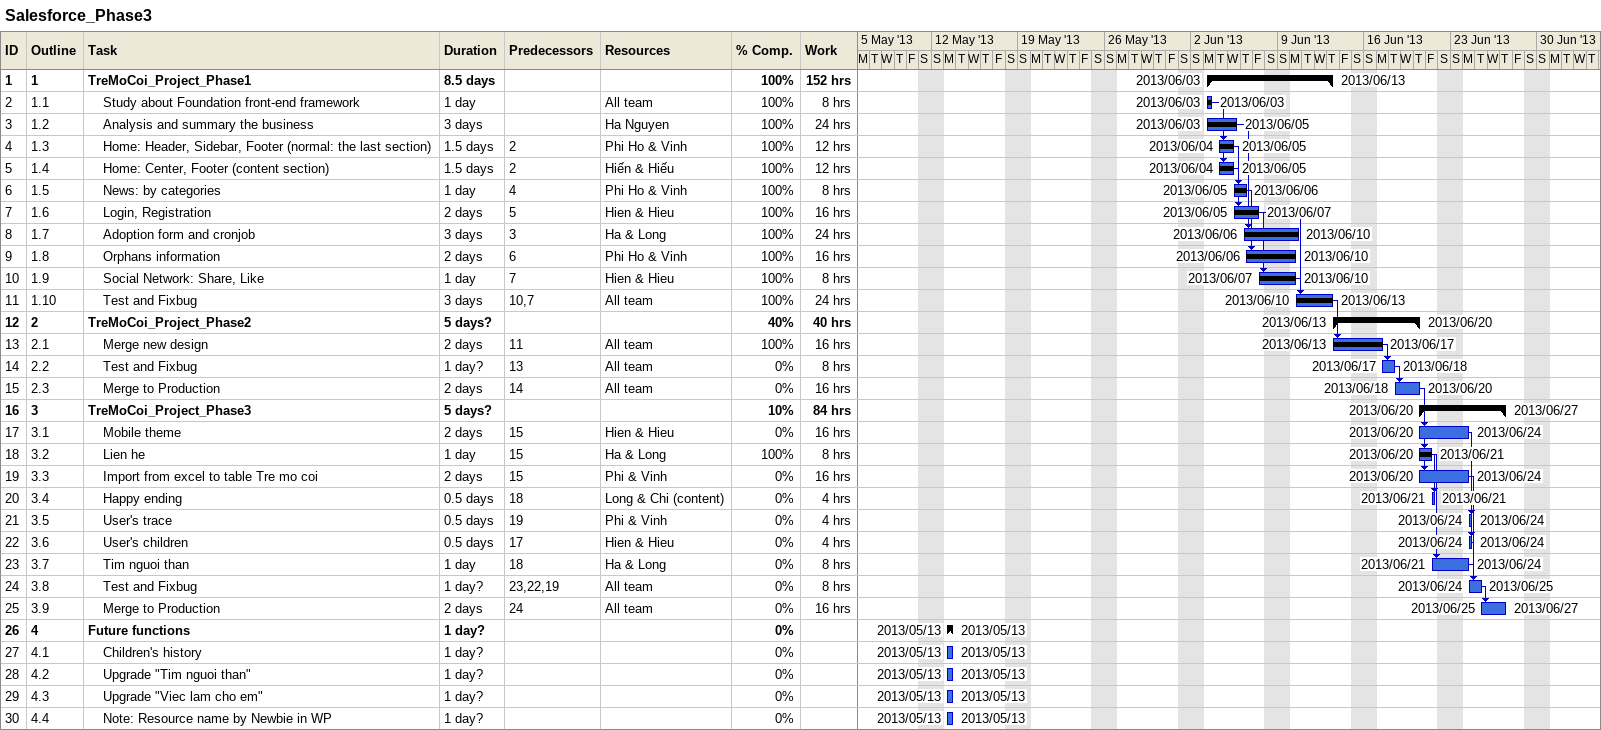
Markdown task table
Salesforce_Phase3

| ID | WBS | Task | Duration | Start | Finish | Predecessors | Resources | % complete | Work (h) |
|---|---|---|---|---|---|---|---|---|---|
| 1 | 1 | **TreMoCoi_Project_Phase1** | 8.5d | 2013-06-03 | 2013-06-13 |  |  | 100 | 152 |
| 2 | 1.1 | Study about Foundation front-end framework | 1d | 2013-06-03 | 2013-06-03 |  | All team | 100 | 8 |
| 3 | 1.2 | Analysis and summary the business | 3d | 2013-06-03 | 2013-06-05 |  | Ha Nguyen | 100 | 24 |
| 4 | 1.3 | Home: Header, Sidebar, Footer (normal: the last section) | 1.5d | 2013-06-04 | 2013-06-05 | 2 | Phi Ho & Vinh | 100 | 12 |
| 5 | 1.4 | Home: Center, Footer (content section) | 1.5d | 2013-06-04 | 2013-06-05 | 2 | Hiến & Hiếu | 100 | 12 |
| 6 | 1.5 | News: by categories | 1d | 2013-06-05 | 2013-06-06 | 4 | Phi Ho & Vinh | 100 | 8 |
| 7 | 1.6 | Login, Registration | 2d | 2013-06-05 | 2013-06-07 | 5 | Hien & Hieu | 100 | 16 |
| 8 | 1.7 | Adoption form and cronjob | 3d | 2013-06-06 | 2013-06-10 | 3 | Ha & Long | 100 | 24 |
| 9 | 1.8 | Orphans information | 2d | 2013-06-06 | 2013-06-10 | 6 | Phi Ho & Vinh | 100 | 16 |
| 10 | 1.9 | Social Network: Share, Like | 1d | 2013-06-07 | 2013-06-10 | 7 | Hien & Hieu | 100 | 8 |
| 11 | 1.10 | Test and Fixbug | 3d | 2013-06-10 | 2013-06-13 | 10, 7 | All team | 100 | 24 |
| 12 | 2 | **TreMoCoi_Project_Phase2** | 5d? | 2013-06-13 | 2013-06-20 |  |  | 40 | 40 |
| 13 | 2.1 | Merge new design | 2d | 2013-06-13 | 2013-06-17 | 11 | All team | 100 | 16 |
| 14 | 2.2 | Test and Fixbug | 1d? | 2013-06-17 | 2013-06-18 | 13 | All team | 0 | 8 |
| 15 | 2.3 | Merge to Production | 2d | 2013-06-18 | 2013-06-20 | 14 | All team | 0 | 16 |
| 16 | 3 | **TreMoCoi_Project_Phase3** | 5d? | 2013-06-20 | 2013-06-27 |  |  | 10 | 84 |
| 17 | 3.1 | Mobile theme | 2d | 2013-06-20 | 2013-06-24 | 15 | Hien & Hieu | 0 | 16 |
| 18 | 3.2 | Lien he | 1d | 2013-06-20 | 2013-06-21 | 15 | Ha & Long | 100 | 8 |
| 19 | 3.3 | Import from excel to table Tre mo coi | 2d | 2013-06-20 | 2013-06-24 | 15 | Phi & Vinh | 0 | 16 |
| 20 | 3.4 | Happy ending | 0.5d | 2013-06-21 | 2013-06-21 | 18 | Long & Chi (content) | 0 | 4 |
| 21 | 3.5 | User's trace | 0.5d | 2013-06-24 | 2013-06-24 | 19 | Phi & Vinh | 0 | 4 |
| 22 | 3.6 | User's children | 0.5d | 2013-06-24 | 2013-06-24 | 17 | Hien & Hieu | 0 | 4 |
| 23 | 3.7 | Tim nguoi than | 1d | 2013-06-21 | 2013-06-24 | 18 | Ha & Long | 0 | 8 |
| 24 | 3.8 | Test and Fixbug | 1d? | 2013-06-24 | 2013-06-25 | 23, 22, 19 | All team | 0 | 8 |
| 25 | 3.9 | Merge to Production | 2d | 2013-06-25 | 2013-06-27 | 24 | All team | 0 | 16 |
| 26 | 4 | **Future functions** | 1d? | 2013-05-13 | 2013-05-13 |  |  | 0 |  |
| 27 | 4.1 | Children's history | 1d? | 2013-05-13 | 2013-05-13 |  |  | 0 |  |
| 28 | 4.2 | Upgrade "Tim nguoi than" | 1d? | 2013-05-13 | 2013-05-13 |  |  | 0 |  |
| 29 | 4.3 | Upgrade "Viec lam cho em" | 1d? | 2013-05-13 | 2013-05-13 |  |  | 0 |  |
| 30 | 4.4 | Note: Resource name by Newbie in WP | 1d? | 2013-05-13 | 2013-05-13 |  |  | 0 |  |
